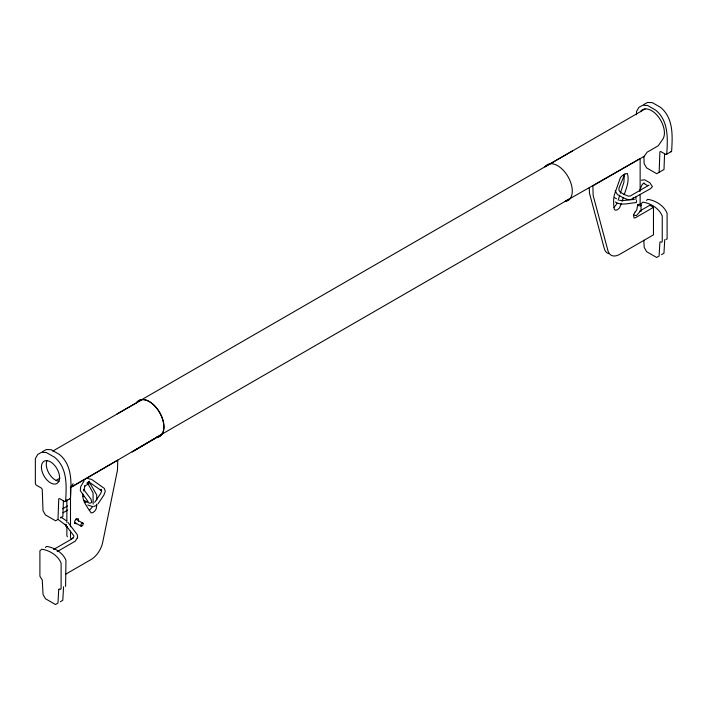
<?xml version="1.0" encoding="UTF-8"?>
<svg xmlns="http://www.w3.org/2000/svg" width="707" height="707" viewBox="0 0 707 707"><rect width="100%" height="100%" fill="white"/><g stroke="black" fill="none" stroke-linecap="round" stroke-linejoin="round"><path stroke-width="1.06" d="M82.746 493.733C82.083 500.918 87.535 507.432 91.106 512.92L92.953 512.575L94.862 511.002L96.276 508.642L96.797 504.1M93.165 504.064L93.059 492.841L87.756 483.535M96.797 499.973L96.691 494.935L90.302 483.791L88.799 483.738L84.557 486.186M635.955 199.48L635.964 196.961M58.009 519.38L58.725 499.115A1.714 0.99 60 0 1 59.892 498.771L64.434 501.396A1.714 0.99 60 0 0 65.654 500.697C66.555 485.515 67.563 467.954 54.572 457.235L46.326 452.507L41.527 452.321L37.745 454.415L35.35 458.631L35.35 483.208A1.714 0.99 60 0 0 36.561 485.302L41.112 487.927A1.714 0.99 60 0 1 42.27 489.615L42.994 510.71L45.434 514.935L55.57 520.785L58.009 519.38L65.998 525.381M63.427 500.583L62.852 516.578L60.413 517.992M659.163 172.314L659.878 152.049A1.714 0.99 60 0 1 661.045 151.705L665.587 154.329A1.714 0.99 60 0 0 666.798 153.631C667.7 138.448 668.716 120.888 655.725 110.168L647.585 105.476L642.681 105.255L638.898 107.349L636.503 111.565L636.503 114.773M664.571 153.516L664.006 169.512L656.723 173.719L646.587 167.868L644.148 163.644L643.891 156.265M63.577 586.739L62.808 600.27L60.369 601.745M664.73 239.673L663.961 253.212L661.522 254.679M83.797 491.047L84.893 485.806M636.512 200.514L636.273 202.626C629.398 202.891 621.55 206.099 615.249 201.972M637.776 204.517L638.2 205.507L640.374 205.958L641.284 205.251L639.676 204.358L637.776 204.517L636.698 210.165L635.186 211.897M75.808 519.115L83.32 523.445L82.71 525.469L81.155 526.22L74.686 522.482M77.169 537.974L75.349 541.12L57.17 551.619M618.112 200.267L619.73 195.22M620.375 193.205L623.936 182.123L624.254 174.7M621.426 203.369L619.526 207.831L617.679 209.625L615.779 210.253L614.356 209.528C613.482 204.818 613.208 199.568 614.356 194.84L620.331 177.775C621.789 175.433 624.696 173.825 627.348 173.445C629.592 180.418 626.57 187.717 624.334 194.301M622.072 201.354L623.371 197.324M73.89 536.657L73.015 538.336L71.045 538.84L70.497 537.691L70.497 531.134M639.508 191.014L641.938 185.031L643.176 183.528L644.757 183.325L643.405 183.237L647.639 185.614M624.829 173.931L619.093 187.815L618.837 189.997L620.154 192.136L624.511 194.637M65.601 586.457L65.954 560.271C62.896 552.706 54.333 547.483 46.591 546.396L45.363 547.492M617.149 203.289L614.047 207.531M66.573 524.603L65.663 526.149L67.271 527.033M92.644 506.539L89.321 510.481M98.087 503.782L103.814 495.236L105.281 491.285L104.3 488.378L91.645 479.426L87.597 478.445M70.612 487.441L73.219 483.685M84.151 480.733L80.669 486.681L80.324 490.676L88.11 501.643M632.199 199.118L633.454 197.562M94.685 502.332L100.606 493.636L101.552 491.109L100.915 489.226L101.622 490.844L89.55 482.315L88.101 482.112L89.515 481.343L86.802 483.146M640.074 211.57L636.353 215.644L633.772 215.034M648.973 185.146L630.273 196.016L628.143 196.095L623.804 194.275M72.98 537.656L71.716 539.017L53.529 549.516M635.354 211.676L633.472 214.831L634.02 217.942L635.284 217.844L653.471 207.345L653.471 234.848L619.668 254.361A17.136 9.898 -60 0 1 607.967 250.746L593.155 195.477L592.864 185.861L640.135 158.571L640.135 191.341M646.507 200.417L647.745 199.33C655.477 200.417 664.041 205.64 667.099 213.205L667.099 238.577L666.745 239.39L665.888 239.311M62.782 508.775L67.519 505.929M63.011 512.822L67.704 510.003M117.017 413.984L136.672 402.734A20.697 11.948 60 0 1 159.694 412.526A20.697 11.948 60 0 1 156.662 437.359L70.267 487.821M156.662 437.359L132.182 451.897L162.018 434.266M572.458 150.918L136.539 402.654A20.697 11.948 60 0 1 156.53 408.01A20.697 11.948 60 0 1 161.885 434.186M645.173 108.931L544.982 166.843A20.697 11.948 60 0 1 568.004 176.635A20.697 11.948 60 0 1 564.973 201.468L643.184 156.901A6.602 3.809 60 0 0 644.484 155.973L647.091 152.217L658.235 145.775L662.742 139.288A18.17 10.49 60 0 0 657.996 116.337A18.17 10.49 60 0 0 640.471 111.626M52.778 451.093L142.027 399.641M56.224 480.309L59.936 478.162M570.328 198.375L156.53 437.28A20.697 11.948 60 0 0 161.223 435.017M65.044 501.563L70.338 498.506M666.197 154.497L671.491 151.439M639.658 211.119L649.83 205.242L653.471 207.345M65.618 574.234L90.964 559.599A17.136 9.898 -60 0 0 102.674 542.472L117.477 470.111L117.769 460.16L70.497 487.45L70.497 526.768M643.741 104.548L647.524 102.462L652.322 102.639L660.568 107.376C673.559 118.087 672.551 135.656 671.65 150.83A1.714 0.99 60 0 1 670.439 151.537M42.588 451.614L46.379 449.519L51.169 449.705L59.415 454.442C72.406 465.153 71.398 482.722 70.497 497.896A1.714 0.99 60 0 1 69.896 498.762M93.845 506.486L96.939 505.187M84.266 502.624L87.102 501.599M634.356 199.401L622.655 200.602L619.429 200.249M641.355 180.214L644.607 179.799L649.874 182.768L652.411 186.666L650.643 188.619L631.165 199.445L627.878 199.621L622.593 197.492L617.414 194.522L615.161 190.863M83.143 496.57L84.327 496.517M92.882 506.645L87.774 505.019M83.32 523.445L82.136 522.95L80.792 524.665L81.155 526.22M614.595 197.704L616.504 198.729M84.124 500.503L89.807 503.331L91.786 502.377L90.964 499.169L83.726 489.598M74.756 522.632L76.568 523.684L74.686 523.525L74.677 521.024L76.55 518.673L78.442 518.823L78.45 521.333M60.829 517.073L66.219 520.644M68.102 522.588L77.266 534.625L77.655 538.071M65.017 524.214L73.908 535.906M67.412 536.737L66.865 535.588L66.865 526.856M643.812 240.186L644.192 247.397L646.631 251.683L656.67 257.481L659.11 256.005L659.878 242.474L660.276 241.865L661.893 242.183L662.247 241.379L662.247 216.006C659.189 208.441 650.634 203.218 642.893 202.131L641.046 203.766L641.046 211.49M640.135 194.619L640.135 204.447M589.231 187.903L589.523 193.382L604.326 248.643A17.136 9.898 -60 0 0 608.656 253.627M66.865 499.549L66.865 522.482M59.061 481.281A12.859 7.424 60 0 1 48.924 473.275A12.859 7.424 60 0 1 47.051 460.478M58.725 589.541L57.956 603.071L55.517 604.538L45.478 598.749L43.039 594.463L42.27 580.04L39.901 576.205L39.901 550.833L41.748 549.198C49.49 550.285 58.045 555.508 61.102 563.072L61.102 588.445L60.749 589.258L59.123 588.931L58.725 589.541M41.413 467.106A12.859 7.424 60 0 0 55.049 484.074A12.859 7.424 60 0 0 55.049 465.895A12.859 7.424 60 0 0 41.413 467.106"/></g></svg>
